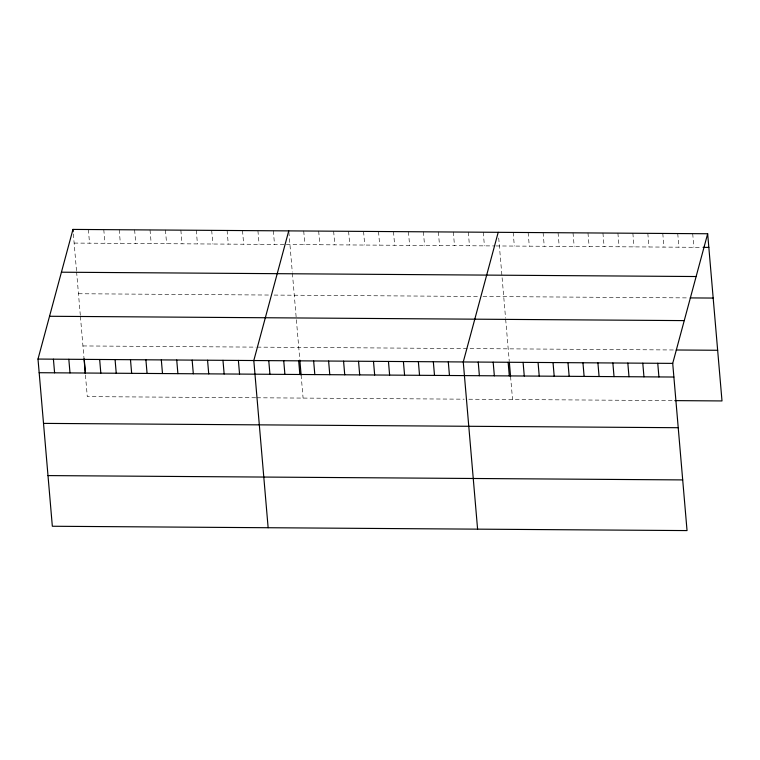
<?xml version="1.0" encoding="UTF-8"?>
<svg xmlns="http://www.w3.org/2000/svg" width="760" height="760" viewBox="0 0 760 760"><rect width="100%" height="100%" fill="white"/><g stroke="black" fill="none" stroke-linecap="round" stroke-linejoin="round"><path stroke-width="0.57" stroke-dasharray="3.8 2.85" d="M74.129 243.076L285.18 244.511M286.368 244.52L494.779 245.936M495.928 245.945L701.936 247.351M78.47 293.74L269.373 295.041M274.113 295.079L478.41 296.466M483.008 296.495L689.016 297.901M82.945 345.942L256.063 347.13M257.25 347.13L675.07 349.98M255.664 397.765L87.286 396.615L85.414 374.737M256.851 397.774L464.208 399.18M468.815 399.219L673.664 400.615M692.702 233.643L693.88 247.294M677.739 233.538L678.917 247.19M662.786 233.434L663.955 247.095M647.824 233.339L648.992 246.99M632.861 233.234L634.03 246.886M617.899 233.13L619.067 246.781M602.936 233.035L604.105 246.686M587.974 232.93L589.152 246.582M573.021 232.826L574.189 246.477M558.058 232.721L559.227 246.373M543.096 232.626L544.264 246.278M528.133 232.522L529.302 246.173M513.171 232.417L514.339 246.069M498.703 238.004L505.571 318.202M505.675 319.333L509.286 361.513M510.568 376.485L512.544 399.513M483.246 232.218L484.424 245.869M468.293 232.113L469.462 245.765M453.33 232.009L454.499 245.66M438.368 231.905L439.536 245.565M423.405 231.809L424.574 245.461M408.443 231.705L409.611 245.356M393.481 231.6L394.659 245.252M378.527 231.505L379.696 245.157M363.565 231.401L364.733 245.052M348.602 231.296L349.771 244.948M333.64 231.192L334.808 244.853M318.677 231.097L319.846 244.748M303.715 230.993L304.893 244.644M288.857 232.028L292.296 272.184M292.401 273.334L299.734 358.929M301.112 375.05L303.088 398.088M273.344 230.784L274.512 244.435M257.925 230.679L259.103 244.33M242.516 230.575L243.684 244.226M227.097 230.47L228.266 244.122M211.689 230.365L212.857 244.017M196.27 230.261L197.439 243.912M180.861 230.156L182.03 243.808M165.442 230.052L166.611 243.703M150.024 229.947L151.202 243.599M134.615 229.843L135.784 243.494M119.197 229.738L120.365 243.39M103.787 229.624L104.956 243.285M88.369 229.52L89.537 243.181M73.349 233.966L76.494 270.712M76.598 271.861L80.322 315.305M80.418 316.435L84.028 358.615"/><path stroke-width="1.14" d="M707.664 233.748L672.714 363.385L687.04 530.584L52.336 526.253L38 359.062L72.96 229.416L707.664 233.748L722 400.938L674.813 400.615M288.752 230.888L253.802 360.525L268.137 527.725M498.208 232.313L463.258 361.959L477.594 529.15M703.086 247.361L708.833 247.399M61.418 272.203L696.131 276.526M690.165 297.91L713.184 298.062M49.533 316.274L684.247 320.606M676.229 349.99L717.658 350.274M38 359.062L672.714 363.385M39.168 372.713L673.882 377.036M43.51 423.387L678.224 427.709M47.994 475.589L682.698 479.911M657.751 363.28L658.92 376.931M642.789 363.175L643.957 376.837M627.827 363.08L628.995 376.732M612.864 362.976L614.033 376.627M597.901 362.872L599.079 376.523M582.948 362.776L584.117 376.428M567.986 362.672L569.154 376.323M553.024 362.567L554.192 376.219M538.061 362.463L539.23 376.124M523.098 362.368L524.267 376.019M509.39 362.662L510.568 376.485M508.136 362.263L509.314 375.915M493.173 362.159L494.351 375.81M478.22 362.055L479.389 375.715M448.295 361.855L449.464 375.506M433.333 361.75L434.501 375.402M418.37 361.655L419.539 375.307M403.408 361.551L404.586 375.202M388.455 361.447L389.623 375.098M373.492 361.342L374.661 375.003M358.53 361.247L359.698 374.898M343.567 361.142L344.736 374.794M328.605 361.038L329.773 374.69M313.642 360.933L314.82 374.594M299.829 360.088L301.112 375.05M298.68 360.838L299.858 374.49M283.727 360.734L284.895 374.385M268.764 360.63L269.933 374.281M238.383 360.42L239.561 374.081M222.975 360.316L224.143 373.977M207.556 360.212L208.725 373.863M192.147 360.107L193.315 373.758M176.728 360.002L177.897 373.654M161.32 359.898L162.488 373.549M145.901 359.793L147.07 373.445M130.482 359.689L131.66 373.34M115.073 359.584L116.242 373.236M99.655 359.48L100.823 373.131M84.246 359.375L85.414 373.027M72.96 229.416L73.15 231.695M84.028 358.615L85.32 373.587M68.828 359.271L69.996 372.923M53.418 359.166L54.587 372.818"/></g></svg>
